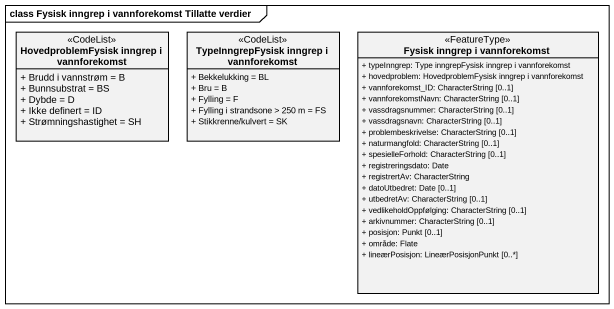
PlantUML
@startuml
mainframe class Fysisk inngrep i vannforekomst Tillatte verdier
hide circle
hide empty members
skinparam classAttributeIconSize 0
class "HovedproblemFysisk inngrep i vannforekomst" as HovedproblemFysisk_inngrep <<CodeList>> {
  + Brudd i vannstrøm = B
  + Bunnsubstrat = BS
  + Dybde = D
  + Ikke definert = ID
  + Strømningshastighet = SH
}
class "TypeInngrepFysisk inngrep i vannforekomst" as TypeInngrepFysisk_inngrep_i <<CodeList>> {
  + Bekkelukking = BL
  + Bru = B
  + Fylling = F
  + Fylling i strandsone > 250 m = FS
  + Stikkrenne/kulvert = SK
}
class "Fysisk inngrep i vannforekomst" as Fysisk_inngrep_i <<FeatureType>> {
  + typeInngrep: Type inngrepFysisk inngrep i vannforekomst
  + hovedproblem: HovedproblemFysisk inngrep i vannforekomst
  + vannforekomst_ID: CharacterString [0..1]
  + vannforekomstNavn: CharacterString [0..1]
  + vassdragsnummer: CharacterString [0..1]
  + vassdragsnavn: CharacterString [0..1]
  + problembeskrivelse: CharacterString [0..1]
  + naturmangfold: CharacterString [0..1]
  + spesielleForhold: CharacterString [0..1]
  + registreringsdato: Date
  + registrertAv: CharacterString
  + datoUtbedret: Date [0..1]
  + utbedretAv: CharacterString [0..1]
  + vedlikeholdOppfølging: CharacterString [0..1]
  + arkivnummer: CharacterString [0..1]
  + posisjon: Punkt [0..1]
  + område: Flate
  + lineærPosisjon: LineærPosisjonPunkt [0..*]
}
@enduml
